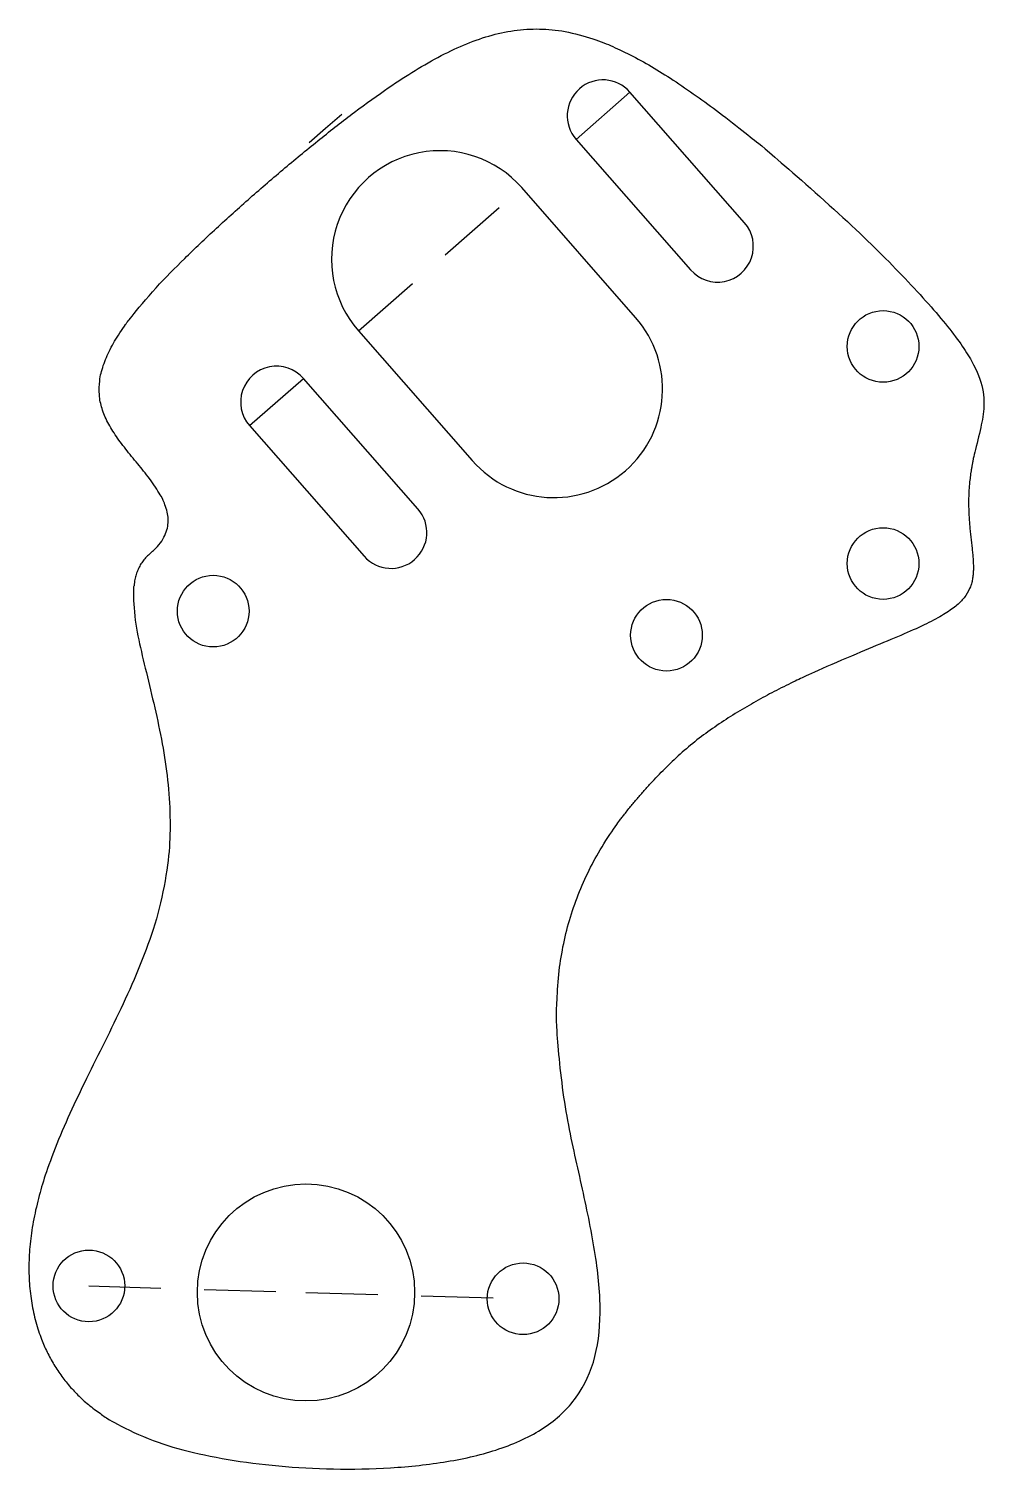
# Model space of a CAD drawing. Header units: inches. Extents: x -3.76 to -1.56, y -0.34 to 2.98.
import ezdxf

# ---------------------------------------------------------------- set-up
doc = ezdxf.new("R2010")
doc.units = ezdxf.units.IN
doc.header["$MEASUREMENT"] = 0
doc.linetypes.add('DASHED', pattern=[0.2067, 0.1654, -0.0413])

msp = doc.modelspace()

# ---------------------------------------------------------------- linework, layer by layer
at = {"color": 181, "linetype": 'DASHED', "lineweight": 25, "true_color": 0xa666ff}
for p, q in [((-2.5027, 2.727), (-2.3787, 2.8358)), ((-3.0038, 2.286), (-2.6279, 2.6157)), ((-3.2546, 2.0676), (-3.1305, 2.1764)), ((-3.6244, 0.086), (-3.1246, 0.0712)), ((-3.1246, 0.0712), (-2.6248, 0.0565))]:
    msp.add_line(p, q, dxfattribs=at)
for points in [[(-2.5027, 2.727), (-2.239, 2.4262, 1), (-2.115, 2.535), (-2.3787, 2.8358, 1)], [(-2.3657, 2.3167), (-2.6279, 2.6157, 1), (-3.0038, 2.286), (-2.7417, 1.987, 1)], [(-2.8668, 1.8757), (-3.1305, 2.1764, 1), (-3.2546, 2.0676), (-2.9908, 1.7669, 1)]]:
    msp.add_lwpolyline(points, format="xyb", close=True)
for points in [[(-2.5027, 2.727), (-2.239, 2.4262, 1), (-2.115, 2.535), (-2.3787, 2.8358)], [(-3.0038, 2.286), (-2.7417, 1.987, 1), (-2.3657, 2.3167), (-2.6279, 2.6157)], [(-3.2546, 2.0676), (-2.9908, 1.7669, 1), (-2.8668, 1.8757), (-3.1305, 2.1764)]]:
    msp.add_lwpolyline(points, format="xyb")
msp.add_lwpolyline([(-3.042, 2.7845), (-3.0796, 2.7516), (-3.1172, 2.7186)])
for centre, radius in [((-1.796, 2.25), 0.0825), ((-1.796, 1.75), 0.0825), ((-3.3382, 1.6403), 0.0825), ((-2.2946, 1.5848), 0.0825), ((-3.1246, 0.0712), 0.25), ((-3.6244, 0.086), 0.0825), ((-2.6248, 0.0565), 0.0825)]:
    msp.add_circle(centre, radius)
for points in [[(-3.4849, 1.7716), (-3.3598, 1.8757), (-3.6808, 2.0676), (-3.6272, 2.2714), (-3.1172, 2.7186), (-2.6821, 3.0567), (-2.3207, 2.9627), (-1.546, 2.2447), (-1.546, 2.1053), (-1.6348, 1.8992), (-1.5435, 1.6675), (-1.6518, 1.6131), (-2.1226, 1.4481), (-2.2817, 1.2938)], [(-3.4849, 1.7716), (-3.6099, 1.6675), (-3.1925, 1.0815), (-3.846, 0.4576), (-3.7943, -0.217), (-3.2722, -0.3773), (-1.997, -0.3439), (-2.7716, 0.7074), (-2.4407, 1.1396), (-2.2817, 1.2938)]]:
    msp.add_open_spline(points, degree=4)

doc.saveas('drawing.dxf')
